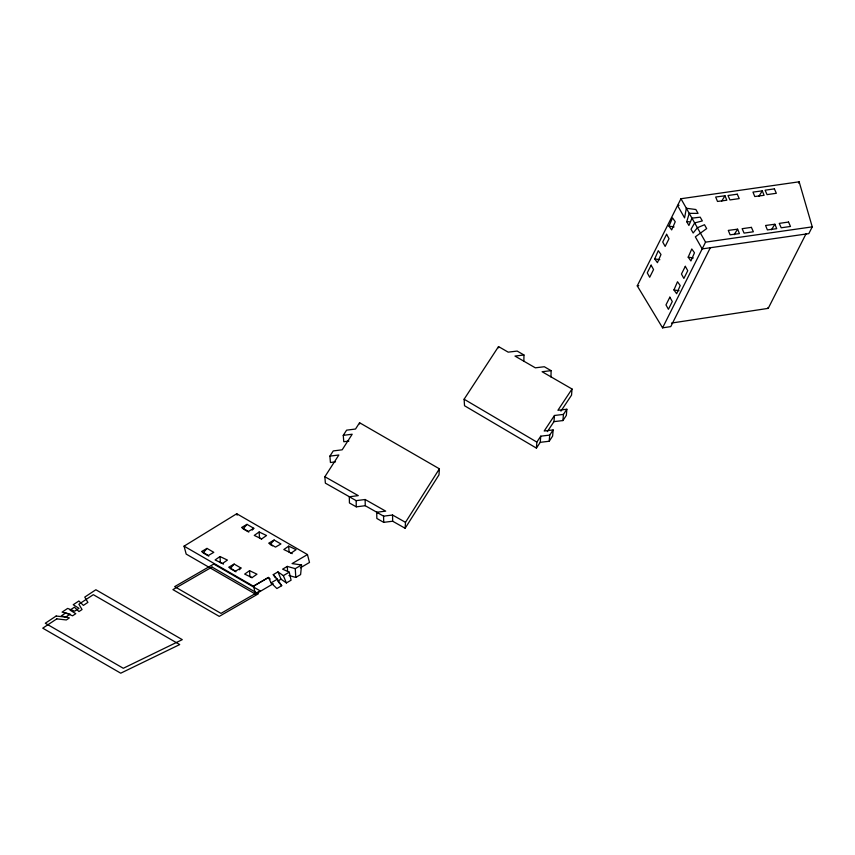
<?xml version="1.0" encoding="UTF-8"?>
<svg xmlns="http://www.w3.org/2000/svg" width="855" height="855" viewBox="0 0 855 855"><rect width="100%" height="100%" fill="white"/><g stroke="black" fill="none" stroke-linecap="round" stroke-linejoin="round"><path stroke-width="1.28" d="M523.848 361.323L523.965 354.985L517.179 351.074L508.191 352.153L498.529 346.574L464.115 399.221L464.522 405.74L536.416 448.106L540.253 442.324L540.755 436.178L549.712 435.099L553.142 429.926L544.186 431.005L554.478 415.477L563.434 414.408L566.865 409.235L557.909 410.304L572.027 389.004L542.113 371.733L551.101 370.653L550.983 376.991M377.814 512.818L365.245 505.711L356.279 506.844L349.428 502.975L349.31 496.766L356.161 500.645L365.138 499.512L385.691 511.14L376.724 512.273L376.841 518.472L383.692 522.352L392.659 521.219L405.131 528.272L405.494 522.341L439.406 468.818L359.57 422.733L355.53 429.028L346.596 430.161L343.261 435.355L343.774 441.725L348.872 441.084M439.406 468.818L438.989 474.846L405.131 528.272M536.416 448.106L536.844 442.088L540.755 436.178M572.027 389.004L571.546 395.128L560.933 411.127M540.253 442.324L549.199 441.255L549.712 435.099M553.142 429.926L552.629 436.082L549.199 441.255M547.35 431.615L553.965 421.633L554.478 415.477M553.965 421.633L562.921 420.564L563.434 414.408M566.865 409.235L566.352 415.391L562.921 420.564M300.308 567.848L309.499 562.451L307.458 554.564L292.079 563.595L301.559 564.952L300.607 574.603L295.798 577.424L288.969 575.501M710.323 247.736L670.769 326.61L662.582 327.85L637.253 285.869L680.954 198.734L799.147 181.805L812.25 226.864L808.819 233.629L702.169 248.901L695.339 236.846L706.679 228.584L704.488 224.726L697.402 227.751L693.159 233.009L691.022 229.236L694.666 222.92L702.34 220.932L700.213 217.17L691.962 218.164L688.895 225.485L686.757 221.723L689.226 213.333L698.065 213.387L695.874 209.518L686.351 208.267L684.577 217.875L677.555 205.499L679.084 205.275M654.706 258.894L658.275 250.697L660.99 254.491L657.42 262.688L654.706 258.894L659.825 259.706M668.973 226.126L672.532 217.929L675.247 221.723L671.688 229.92L668.973 226.126L674.093 226.938M673.943 289.941L677.502 281.744L680.217 285.538L676.658 293.735L673.943 289.941L679.062 290.743M688.2 257.173L691.77 248.976L694.484 252.77L690.915 260.967L688.2 257.173L693.32 257.975M662.582 327.85L705.557 242.147L812.25 226.864M798.506 183.077L799.147 181.805M671.485 323.062L768.217 308.366L806.041 233.8M721.556 201.31L725.008 195.784L726.825 200.22L717.505 201.449L715.678 197.024L725.008 195.784M734.167 234.687L737.609 229.172L739.425 233.597L730.106 234.826L728.289 230.401L737.609 229.172M758.845 196.383L762.286 190.868L764.103 195.303L754.783 196.532L752.966 192.097L762.286 190.868M771.445 229.76L774.887 224.245L776.714 228.68L767.384 229.91L765.567 225.474L774.887 224.245M335.523 461.86L330.425 462.502L329.912 456.121L333.247 450.927L342.182 449.805L352.196 434.222L343.261 435.355M350.422 497.332L325.36 483.15L324.868 476.737L338.847 454.999L329.912 456.121M207.017 548.408L201.577 551.55L208.364 555.472L213.803 552.33L207.017 548.408L203.137 552.886L208.791 556.145M252.246 530.079L253.796 528.294L247.01 524.372L243.13 528.85L248.784 532.109M239.389 569.783L240.939 567.998L234.163 564.076L230.284 568.554L235.937 571.813M274.145 540.039L268.705 543.182L275.492 547.104L280.932 543.962L274.145 540.039L270.266 544.517L272.531 545.821M220.013 556.541L215.107 559.961L222.503 563.498L227.409 560.068L220.013 556.541L220.366 562.558L223.529 564.076M259.151 531.981L254.245 535.412L261.641 538.939L266.546 535.519L259.151 531.981L259.503 538.009L261.609 539.024M249.575 570.67L244.669 574.09L252.065 577.627L256.97 574.197L249.575 570.67L249.927 576.698L252.043 577.702M288.712 546.121L283.807 549.541L291.202 553.067L296.108 549.647L288.712 546.121L289.065 552.138L292.228 553.655M273.237 583.751L255.549 594.139L186.176 554.083L184.06 546.153L236.75 513.737L307.458 554.564M184.06 546.153L253.508 586.241L268.491 577.446L270.169 579.059M275.449 577.905L273.269 574.635L277.961 571.888L283.347 575.65L286.414 582.939L291.085 580.192L289.257 572.177L282.61 569.152L287.291 566.405L295.264 568.65L301.559 564.952M271.046 582.875L277.341 579.177L281.701 585.707L276.892 588.529L271.046 582.875L268.491 577.446L253.379 586.167M283.347 575.65L289.257 572.177M277.629 581.176L281.017 579.177L286.414 582.939M247.01 524.372L241.57 527.514L248.356 531.436L253.796 528.294M234.163 564.076L228.723 567.218L235.499 571.14L240.939 567.998M637.253 285.869L638.792 285.645M349.31 496.766L358.277 495.633L324.868 476.737M376.724 512.273L383.585 516.153L392.552 515.02L405.494 522.341M523.965 354.985L514.977 356.065L535.326 367.821L544.314 366.742L551.101 370.653M686.757 221.723L689.28 221.734M464.115 399.221L536.844 442.088M273.269 574.635L277.341 579.177M278.452 582.073L281.701 585.707M680.954 198.734L705.557 242.147M277.961 571.888L281.017 579.177M767.961 307.543L768.217 308.366M236.75 513.737L237.145 515.223M253.508 586.241L255.549 594.139M359.57 422.733L359.656 423.952M295.264 568.65L295.798 577.424M287.291 566.405L287.601 571.418M498.529 346.574L498.593 347.814M392.552 515.02L392.659 521.219M383.585 516.153L383.692 522.352M365.138 499.512L365.245 505.711M356.161 500.645L356.279 506.844M651.125 265.157L647.256 272.863L649.693 277.266L653.551 269.549L651.125 265.157M666.59 234.302L662.721 242.018L665.158 246.411L669.027 238.695L666.59 234.302M669.85 297.177L665.981 304.893L668.418 309.286L672.287 301.569L669.85 297.177M685.315 266.322L681.446 274.038L683.882 278.431L687.751 270.725L685.315 266.322M56.152 616.038L45.294 623.231L123.302 668.279L182.286 639.647L95.856 589.747L84.752 597.1L87.894 602.401L83.395 605.383L78.852 601.001L73.22 604.731L78.981 608.311L74.599 611.207L67.673 608.407L62.052 612.137L70.185 614.136L65.675 617.118L56.152 616.038M56.793 618.87L42.75 628.168L120.737 673.195L179.71 644.563L93.313 594.674L78.895 604.229L82.048 609.53L78.959 611.571L74.417 607.2L70.025 610.107L75.785 613.676L72.579 615.803L65.664 612.992L61.271 615.899L69.405 617.898L66.316 619.95L56.793 618.87M213.761 564.054L174.655 586.637L220.996 613.388L260.102 590.816L213.761 564.054M212.019 567.047L172.913 589.619L219.254 616.38L258.36 593.798L212.019 567.047M737.267 194.192L727.99 195.517L729.946 199.931L739.222 198.606L737.267 194.192M774.384 188.87L765.107 190.205L767.053 194.619L776.34 193.283L774.384 188.87M751.406 227.366L742.129 228.691L744.085 233.105L753.362 231.78L751.406 227.366M788.524 222.054L779.247 223.379L781.203 227.793L790.48 226.457L788.524 222.054"/></g></svg>
